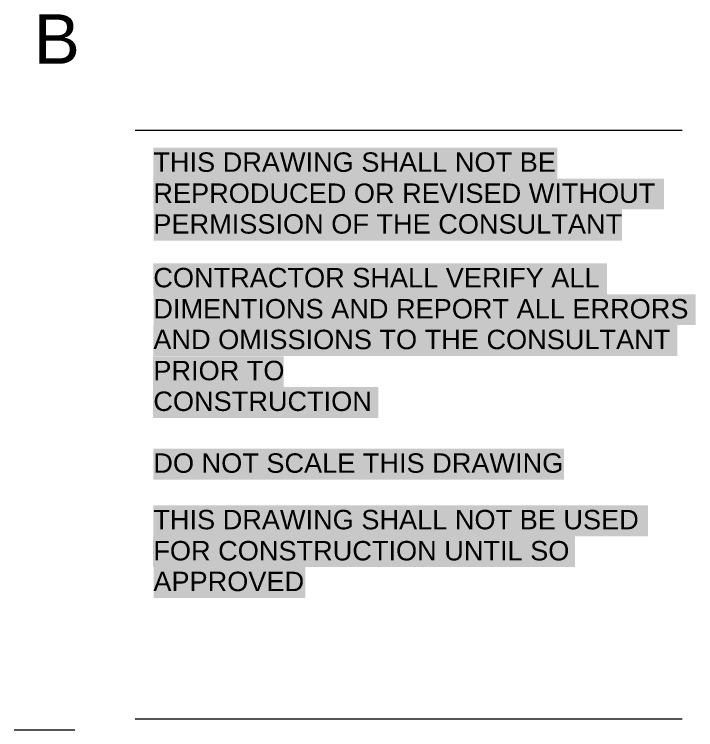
# Model space of a CAD drawing. Header units: inches. Extents: x 0.9 to 36.3, y 0.7 to 23.3.
# Drawn here: x 32.367 to 35.176, y 6.505 to 9.457 of the extents above; entities that cross this region are included whole.
import ezdxf

# ---------------------------------------------------------------- set-up
doc = ezdxf.new("R2010")
doc.units = ezdxf.units.IN
doc.layers.add('PDF_Geometry', color=7, linetype='Continuous', lineweight=9, true_color=0x777777)
doc.layers.add('PDF_Solid Fills', color=7, linetype='Continuous', true_color=0xffffff)
doc.layers.add('PDF_Text', color=7, linetype='Continuous')
doc.styles.add('PDF Arial', font='arial.ttf')
doc.styles.add('PDF GillSansMTCondensed', font='arial.ttf')

msp = doc.modelspace()

# ---------------------------------------------------------------- linework, layer by layer
at = {"layer": 'PDF_Geometry', "linetype": 'ByBlock'}
for points in [[(32.8645, 8.9782), (35.1211, 8.9782)], [(32.8645, 6.5499), (35.1211, 6.5499)], [(32.3667, 6.5053), (32.6166, 6.5053)]]:
    msp.add_lwpolyline(points, dxfattribs=at)
at = {"layer": 'PDF_Solid Fills', "linetype": 'ByBlock', "transparency": 33554559}
for points in [[(32.9398, 8.9066), (34.6064, 8.9066), (32.9398, 8.7783), (34.6064, 8.7783)], [(32.94, 8.7784), (35.0451, 8.7784), (32.94, 8.6517), (35.0451, 8.6517)], [(32.9407, 8.6518), (34.8724, 8.6518), (32.9407, 8.5235), (34.8724, 8.5235)], [(32.9403, 8.43), (34.8102, 8.43), (32.9403, 8.3017), (34.8102, 8.3017)], [(32.9413, 8.302), (35.1764, 8.302), (32.9413, 8.1753), (35.1764, 8.1753)], [(32.9403, 8.1751), (35.1004, 8.1751), (32.9403, 8.0467), (35.1004, 8.0467)], [(32.9385, 8.0463), (33.4768, 8.0463), (32.9385, 7.9196), (33.4768, 7.9196)], [(32.9388, 7.9197), (33.8671, 7.9197), (32.9388, 7.7914), (33.8671, 7.7914)], [(32.9406, 7.6651), (34.634, 7.6651), (32.9406, 7.5368), (34.634, 7.5368)], [(32.9395, 7.4315), (34.9795, 7.4315), (32.9395, 7.3032), (34.9795, 7.3032)], [(32.939, 7.3031), (34.6789, 7.3031), (32.939, 7.1765), (34.6789, 7.1765)], [(32.9416, 7.177), (33.5666, 7.177), (32.9416, 7.0487), (33.5666, 7.0487)]]:
    msp.add_solid(points, dxfattribs=at)

# ---------------------------------------------------------------- texts
at = {"layer": 'PDF_Text', "linetype": 'ByBlock', "attachment_point": 4}
for s, insert, char_height, style in [('B', (32.4467, 9.3547), 0.2043, 'PDF GillSansMTCondensed'), ('THIS DRAWING SHALL NOT BE', (32.94, 8.8465), 0.080097, 'PDF Arial'), ('REPRODUCED OR REVISED WITHOUT', (32.94, 8.7182), 0.080097, 'PDF Arial'), ('PERMISSION OF THE CONSULTANT', (32.94, 8.5915), 0.080097, 'PDF Arial'), ('CONTRACTOR SHALL VERIFY ALL', (32.94, 8.3698), 0.080087, 'PDF Arial'), ('DIMENTIONS AND REPORT ALL ERRORS', (32.94, 8.2415), 0.080087, 'PDF Arial'), ('AND OMISSIONS TO THE CONSULTANT', (32.94, 8.1148), 0.080087, 'PDF Arial'), ('PRIOR TO', (32.94, 7.9865), 0.08009, 'PDF Arial'), ('CONSTRUCTION', (32.94, 7.8598), 0.080087, 'PDF Arial'), ('DO NOT SCALE THIS DRAWING', (32.94, 7.6048), 0.080087, 'PDF Arial'), ('THIS DRAWING SHALL NOT BE USED', (32.94, 7.3715), 0.080097, 'PDF Arial'), ('FOR CONSTRUCTION UNTIL SO', (32.94, 7.2432), 0.080097, 'PDF Arial'), ('APPROVED', (32.94, 7.1165), 0.0801, 'PDF Arial')]:
    msp.add_mtext(s, dxfattribs=dict(at, insert=insert, char_height=char_height, style=style))

doc.saveas('drawing.dxf')
